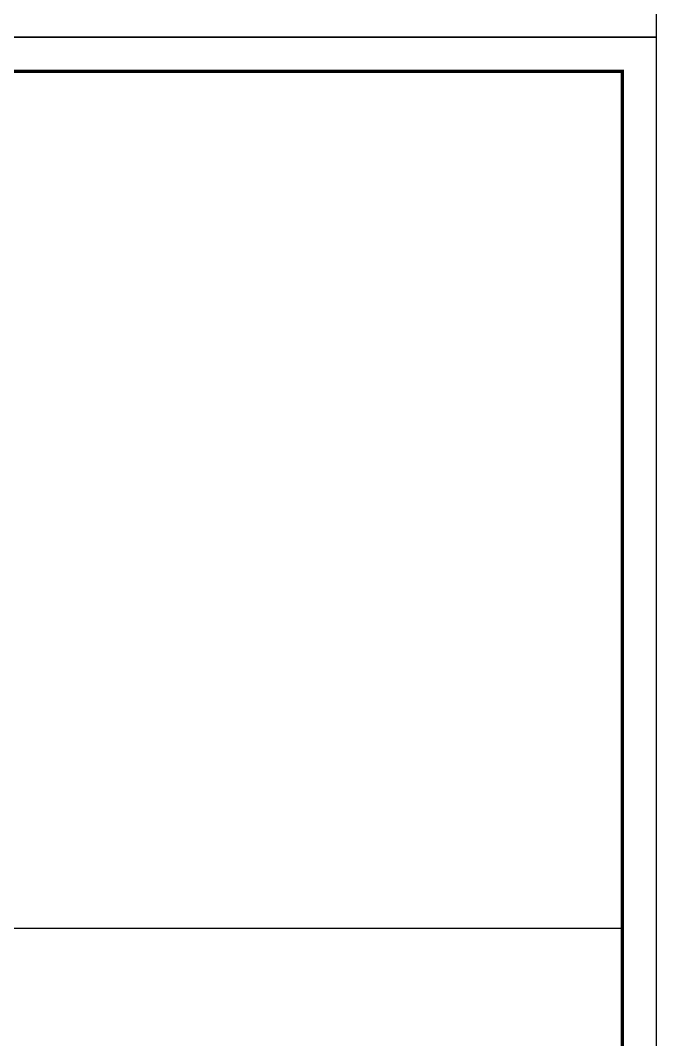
# Model space of a CAD drawing. Header units: millimetres. Extents: x 1573 to 2177, y 1587 to 1932.
# Drawn here: x 1949.94 to 1968.55, y 1843.01 to 1872.83 of the extents above; entities that cross this region are included whole.
import ezdxf

# ---------------------------------------------------------------- set-up
doc = ezdxf.new("R2010")
doc.units = ezdxf.units.MM
doc.header["$LTSCALE"] = 0.03
doc.layers.add('A-PEN-R', color=1, linetype='Continuous')
doc.layers.add("PRANCHA - PROJETU'S", color=7, linetype='Continuous')

# ---------------------------------------------------------------- blocks, each defined once
blk = doc.blocks.new('ADFSGASDFG')
at = {"layer": "PRANCHA - PROJETU'S", "color": 1}
for p, q in [((360.678, 107.346), (276.578, 107.346)), ((360.678, 47.946), (360.678, 107.346)), ((276.578, 47.946), (360.678, 47.946))]:
    blk.add_line(p, q, dxfattribs=at)
at = {"layer": "PRANCHA - PROJETU'S", "color": 4, "const_width": 0.1}
blk.add_lwpolyline([(279.078, 106.346), (359.678, 106.346), (359.678, 48.946), (279.078, 48.946)], close=True, dxfattribs=at)

msp = doc.modelspace()

# ---------------------------------------------------------------- linework, layer by layer
at = {"layer": 'A-PEN-R'}
msp.add_line((1914.684, 1846.271), (1967.555, 1846.271), dxfattribs=at)

# ---------------------------------------------------------------- block references
at = {"layer": "PRANCHA - PROJETU'S", "color": 1}
for p in [(1607.877, 1824.388), (1607.877, 1764.988)]:
    msp.add_blockref('ADFSGASDFG', p, dxfattribs=at)

doc.saveas('drawing.dxf')
